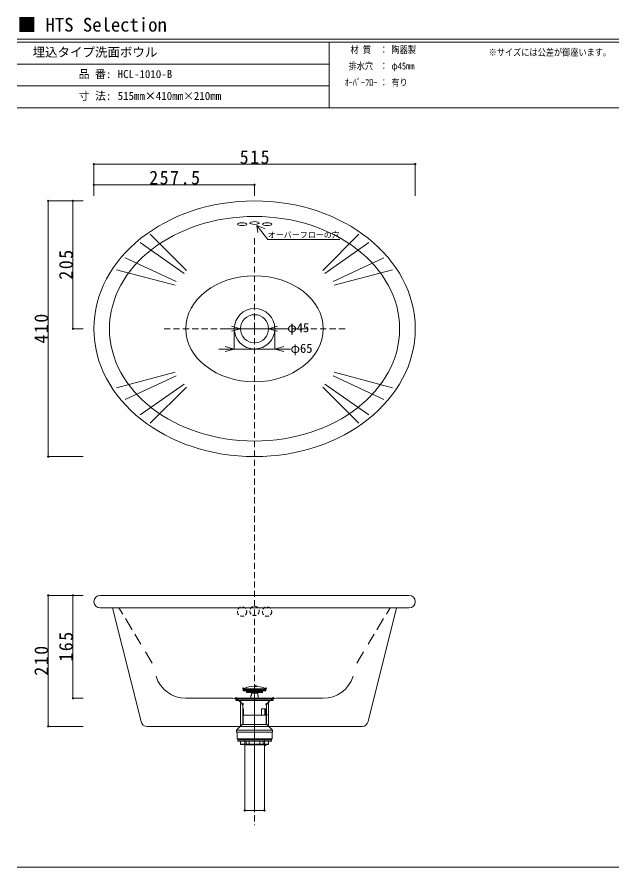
# Model space of a CAD drawing. Units: millimetres, scale not verified. Extents: x -1002 to 1002, y -687 to 676.
# Drawn here: x -1002 to -49, y -687 to 676 of the extents above; entities that cross this region are included whole.
import ezdxf
from ezdxf.enums import TextEntityAlignment as Align

# ---------------------------------------------------------------- set-up
doc = ezdxf.new("R2010")
doc.units = ezdxf.units.MM
doc.header["$LTSCALE"] = 5
doc.header["$PDMODE"] = 32
doc.header["$PDSIZE"] = 2
doc.linetypes.add('DASHED1', pattern=[1.8, 1.2, -0.6])
doc.linetypes.add('DASHED2', pattern=[3, 2, -1])
doc.layers.add('F-0', color=7, linetype='Continuous', lineweight=15)
doc.styles.add('ＭＳ ゴシック', font='')
doc.styles.get('ＭＳ ゴシック').set_extended_font_data('MS Gothic')

msp = doc.modelspace()

# ---------------------------------------------------------------- linework, layer by layer
at = {"layer": 'F-0'}
for p, q in [((1002.034, 640.036), (-1002.086, 640.036)), ((1002.034, 635.036), (-1002.086, 635.036)), ((-502.086, 635.036), (-502.086, 530.036)), ((-502.086, 600.036), (-1002.086, 600.036)), ((-502.086, 565.036), (-1002.086, 565.036)), ((1002.034, 530.036), (-1002.086, 530.036)), ((-878.923, 439.801), (-363.923, 439.801)), ((-878.923, 439.801), (-878.923, 389.127)), ((-363.923, 439.801), (-363.923, 389.127)), ((-878.923, 406.779), (-621.423, 406.779)), ((-878.923, 406.779), (-878.923, 389.127)), ((-621.423, 406.779), (-621.423, 389.127)), ((-951.962, 380.812), (-951.962, -29.188)), ((-951.962, 380.812), (-896.113, 380.812)), ((-912.358, 380.812), (-912.358, 175.812)), ((-912.358, 380.812), (-896.113, 380.812)), ((-617.731, 341.414), (-616.145, 330.312)), ((-617.731, 341.414), (-604.646, 335.863)), ((-730.64, 269.393), (-788.438, 327.192)), ((-512.206, 269.393), (-454.408, 327.192)), ((-734.091, 264.464), (-804.768, 313.952)), ((-508.755, 264.464), (-438.078, 313.952)), ((-747.17, 251.301), (-828.712, 289.324)), ((-495.676, 251.301), (-414.134, 289.324)), ((-748.748, 245.411), (-842.436, 270.515)), ((-494.098, 245.411), (-400.41, 270.515)), ((-643.923, 175.812), (-658.412, 179.694)), ((-598.923, 175.812), (-584.434, 179.694)), ((-912.358, 175.812), (-896.113, 175.812)), ((-643.923, 175.812), (-668.923, 175.812)), ((-643.923, 175.812), (-658.412, 171.93)), ((-653.923, 143.312), (-653.923, 175.812)), ((-643.923, 175.812), (-598.923, 175.812)), ((-598.923, 175.812), (-573.923, 175.812)), ((-598.923, 175.812), (-584.434, 171.93)), ((-588.923, 143.312), (-588.923, 175.812)), ((-653.923, 143.312), (-678.923, 143.312)), ((-653.923, 143.312), (-668.412, 147.194)), ((-653.923, 143.312), (-668.412, 139.43)), ((-653.923, 143.312), (-588.923, 143.312)), ((-588.923, 143.312), (-574.434, 147.194)), ((-588.923, 143.312), (-563.923, 143.312)), ((-588.923, 143.312), (-574.434, 139.43)), ((-748.748, 106.213), (-842.436, 81.11)), ((-747.17, 100.324), (-828.712, 62.3)), ((-495.676, 100.324), (-414.134, 62.3)), ((-494.098, 106.213), (-400.41, 81.11)), ((-734.091, 87.16), (-804.768, 37.672)), ((-730.64, 82.231), (-788.438, 24.432)), ((-512.206, 82.231), (-454.408, 24.432)), ((-508.755, 87.16), (-438.078, 37.672)), ((-951.962, -29.188), (-896.113, -29.188)), ((-951.962, -251.617), (-951.962, -461.617)), ((-951.962, -251.617), (-896.113, -251.617)), ((-912.358, -251.617), (-912.358, -416.617)), ((-912.358, -251.617), (-896.113, -251.617)), ((-868.923, -251.617), (-865.031, -251.617)), ((-865.031, -251.617), (-621.423, -251.617)), ((-377.886, -251.617), (-621.494, -251.617)), ((-373.923, -251.617), (-377.886, -251.617)), ((-878.923, -261.707), (-878.923, -261.617)), ((-868.923, -271.707), (-393.923, -271.707)), ((-803.317, -454.043), (-848.923, -271.707)), ((-832.661, -281.65), (-838.653, -271.707)), ((-439.529, -454.043), (-393.923, -271.707)), ((-410.223, -281.65), (-404.231, -271.707)), ((-373.923, -271.707), (-393.923, -271.707)), ((-363.923, -261.707), (-363.923, -261.617)), ((-817.429, -306.927), (-828.344, -288.814)), ((-425.455, -306.927), (-414.54, -288.814)), ((-803.568, -329.93), (-813.254, -313.857)), ((-439.316, -329.93), (-429.63, -313.857)), ((-785.232, -360.359), (-796.161, -342.222)), ((-457.652, -360.359), (-446.723, -342.222)), ((-639.423, -401.217), (-603.423, -401.217)), ((-639.423, -401.217), (-639.423, -402.217)), ((-639.423, -402.217), (-603.423, -402.217)), ((-639.423, -402.917), (-603.423, -402.917)), ((-639.423, -404.217), (-639.423, -402.917)), ((-639.423, -404.217), (-603.423, -404.217)), ((-639.223, -402.717), (-603.623, -402.717)), ((-638.923, -404.717), (-603.923, -404.717)), ((-634.423, -402.717), (-634.423, -402.217)), ((-634.423, -406.217), (-634.423, -404.717)), ((-634.423, -406.217), (-608.423, -406.217)), ((-634.423, -406.217), (-608.423, -406.217)), ((-634.423, -406.217), (-634.423, -407.217)), ((-634.423, -407.217), (-608.423, -407.217)), ((-626.423, -412.217), (-626.423, -407.222)), ((-616.423, -408.217), (-626.423, -408.217)), ((-621.423, -598.662), (-621.423, -396.225)), ((-616.423, -412.217), (-616.423, -407.222)), ((-608.423, -402.717), (-608.423, -402.217)), ((-608.423, -406.217), (-608.423, -404.717)), ((-608.423, -406.217), (-608.423, -407.217)), ((-603.423, -401.217), (-603.423, -402.217)), ((-603.423, -404.217), (-603.423, -402.917)), ((-912.358, -416.617), (-896.113, -416.617)), ((-731.461, -416.617), (-656.321, -416.617)), ((-651.786, -417.705), (-646.655, -420.316)), ((-651.423, -416.567), (-591.423, -416.567)), ((-651.423, -417.867), (-651.423, -416.567)), ((-651.423, -417.867), (-591.423, -417.867)), ((-649.941, -418.095), (-651.423, -417.867)), ((-649.941, -418.095), (-651.423, -417.867)), ((-651.423, -418.095), (-591.423, -418.095)), ((-651.423, -420.095), (-651.423, -418.095)), ((-651.423, -420.095), (-591.423, -420.095)), ((-640.423, -426.196), (-645.673, -420.095)), ((-627.323, -412.217), (-626.423, -412.217)), ((-627.323, -416.567), (-627.323, -412.217)), ((-616.423, -412.217), (-615.523, -412.217)), ((-615.523, -416.567), (-615.523, -412.217)), ((-602.423, -426.196), (-597.173, -420.095)), ((-591.035, -417.673), (-596.159, -420.235)), ((-592.905, -418.095), (-591.423, -417.867)), ((-592.905, -418.095), (-591.423, -417.867)), ((-591.423, -417.867), (-591.423, -416.567)), ((-591.423, -420.095), (-591.423, -418.095)), ((-511.423, -416.617), (-586.562, -416.617)), ((-643.923, -424.772), (-643.923, -461.707)), ((-640.423, -433.567), (-640.423, -426.196)), ((-640.423, -433.567), (-640.423, -426.196)), ((-640.423, -427.996), (-640.423, -444.363)), ((-639.122, -443.567), (-639.122, -433.567)), ((-610.55, -433.567), (-602.423, -433.567)), ((-610.55, -443.567), (-610.55, -433.567)), ((-605.121, -443.567), (-605.121, -433.567)), ((-603.724, -443.567), (-603.724, -433.567)), ((-602.423, -433.567), (-602.423, -426.196)), ((-602.423, -427.996), (-602.423, -444.363)), ((-598.923, -424.707), (-598.923, -461.707)), ((-602.423, -443.567), (-640.423, -443.567)), ((-640.423, -449.567), (-640.423, -443.567)), ((-640.423, -449.567), (-640.423, -443.567)), ((-640.423, -449.567), (-640.423, -458.835)), ((-639.923, -443.567), (-639.923, -449.567)), ((-639.923, -449.567), (-639.923, -458.835)), ((-602.923, -443.567), (-602.923, -449.567)), ((-602.923, -449.567), (-602.923, -458.835)), ((-602.423, -449.567), (-602.423, -443.567)), ((-602.423, -449.567), (-602.423, -458.835)), ((-951.962, -461.617), (-896.113, -461.617)), ((-449.23, -461.617), (-793.616, -461.617)), ((-650.114, -467.777), (-641.173, -458.835)), ((-641.173, -458.835), (-601.673, -458.835)), ((-592.732, -467.777), (-601.673, -458.835)), ((-592.673, -467.918), (-650.173, -467.918)), ((-650.173, -470.835), (-650.173, -467.918)), ((-650.173, -470.835), (-592.673, -470.835)), ((-592.732, -467.777), (-650.114, -467.777)), ((-649.423, -470.835), (-649.423, -481.835)), ((-593.423, -470.835), (-593.423, -481.835)), ((-592.673, -470.835), (-592.673, -467.918)), ((-593.423, -481.835), (-649.423, -481.835)), ((-648.423, -482.835), (-594.423, -482.835)), ((-648.423, -484.935), (-594.423, -484.935)), ((-647.923, -485.435), (-594.923, -485.435)), ((-647.673, -482.835), (-647.673, -481.835)), ((-643.923, -485.435), (-643.923, -490.335)), ((-643.923, -490.335), (-598.923, -490.335)), ((-643.743, -490.335), (-643.743, -485.435)), ((-637.173, -481.567), (-637.173, -596.367)), ((-635.043, -490.335), (-635.043, -485.435)), ((-630.123, -490.335), (-630.123, -485.435)), ((-612.723, -490.335), (-612.723, -485.435)), ((-607.803, -490.335), (-607.803, -485.435)), ((-605.673, -481.567), (-605.673, -596.367)), ((-599.103, -490.335), (-599.103, -485.435)), ((-598.923, -485.435), (-598.923, -490.335)), ((-595.173, -482.835), (-595.173, -481.835)), ((-599.423, -490.835), (-643.423, -490.835)), ((-637.173, -491.335), (-605.673, -491.335)), ((-636.923, -491.335), (-636.923, -490.835)), ((-605.923, -491.335), (-605.923, -490.835)), ((-637.173, -596.367), (-605.673, -596.367)), ((-636.973, -596.567), (-637.173, -596.367)), ((-636.973, -596.567), (-605.873, -596.567)), ((-605.873, -596.567), (-605.673, -596.367)), ((-1002.086, -687.064), (1002.034, -687.064))]:
    msp.add_line(p, q, dxfattribs=at)
at = {"layer": 'F-0', "linetype": 'DASHED2'}
for q in [(-621.423, 325.812), (-771.423, 175.812), (-471.423, 175.812), (-621.423, -619.865)]:
    msp.add_line((-621.423, 175.812), q, dxfattribs=at)
at = {"layer": 'F-0'}
for points in [[(-617.731, 341.414), (-600.284, 318.813), (-484.899, 318.813)], [(-648.423, -482.835), (-648.423, -484.935), (-648.423, -482.835)], [(-643.743, -490.335), (-643.743, -490.353), (-643.742, -490.371), (-643.74, -490.389), (-643.738, -490.407), (-643.735, -490.425), (-643.731, -490.443), (-643.727, -490.461), (-643.723, -490.479), (-643.717, -490.496), (-643.711, -490.513), (-643.704, -490.531), (-643.697, -490.547), (-643.689, -490.564), (-643.681, -490.58), (-643.672, -490.596), (-643.662, -490.612), (-643.652, -490.627), (-643.641, -490.642), (-643.63, -490.656), (-643.618, -490.67), (-643.606, -490.684), (-643.593, -490.697), (-643.58, -490.71), (-643.566, -490.722), (-643.552, -490.733), (-643.537, -490.744), (-643.522, -490.755), (-643.507, -490.765), (-643.491, -490.774), (-643.475, -490.783), (-643.459, -490.791), (-643.443, -490.798)], [(-635.043, -490.335), (-635.043, -490.35), (-635.043, -490.364), (-635.042, -490.379), (-635.041, -490.393), (-635.039, -490.407), (-635.037, -490.422), (-635.035, -490.436), (-635.033, -490.45), (-635.03, -490.464), (-635.027, -490.479), (-635.024, -490.493), (-635.02, -490.507), (-635.016, -490.521), (-635.011, -490.534), (-635.007, -490.548), (-635.002, -490.562), (-634.996, -490.575), (-634.99, -490.588), (-634.984, -490.602), (-634.978, -490.615), (-634.971, -490.627), (-634.964, -490.64), (-634.956, -490.652), (-634.949, -490.664), (-634.94, -490.676), (-634.932, -490.688), (-634.923, -490.699), (-634.913, -490.71), (-634.904, -490.721), (-634.894, -490.732), (-634.883, -490.742), (-634.873, -490.752), (-634.861, -490.761), (-634.85, -490.77), (-634.838, -490.778), (-634.826, -490.786), (-634.813, -490.794), (-634.801, -490.801), (-634.788, -490.807)], [(-630.123, -490.335), (-630.123, -490.345), (-630.123, -490.354), (-630.123, -490.363), (-630.123, -490.373), (-630.122, -490.382), (-630.122, -490.391), (-630.122, -490.401), (-630.122, -490.41), (-630.121, -490.419), (-630.121, -490.429), (-630.121, -490.438), (-630.12, -490.447), (-630.12, -490.457), (-630.119, -490.466), (-630.119, -490.475), (-630.118, -490.485), (-630.118, -490.494), (-630.117, -490.503), (-630.116, -490.513), (-630.116, -490.522), (-630.115, -490.531), (-630.114, -490.541), (-630.113, -490.55), (-630.112, -490.559), (-630.111, -490.568), (-630.11, -490.578), (-630.109, -490.587), (-630.108, -490.596), (-630.107, -490.605), (-630.106, -490.615), (-630.105, -490.624), (-630.103, -490.633), (-630.102, -490.642), (-630.1, -490.652), (-630.099, -490.661), (-630.097, -490.67), (-630.095, -490.679), (-630.093, -490.689), (-630.092, -490.698)], [(-612.723, -490.335), (-612.723, -490.345), (-612.723, -490.354), (-612.723, -490.363), (-612.723, -490.373), (-612.724, -490.382), (-612.724, -490.391), (-612.724, -490.401), (-612.724, -490.41), (-612.725, -490.419), (-612.725, -490.429), (-612.725, -490.438), (-612.726, -490.447), (-612.726, -490.457), (-612.727, -490.466), (-612.727, -490.475), (-612.728, -490.485), (-612.728, -490.494), (-612.729, -490.503), (-612.73, -490.513), (-612.73, -490.522), (-612.731, -490.531), (-612.732, -490.541), (-612.733, -490.55), (-612.734, -490.559), (-612.735, -490.568), (-612.736, -490.578), (-612.737, -490.587), (-612.738, -490.596), (-612.739, -490.605), (-612.74, -490.615), (-612.741, -490.624), (-612.743, -490.633), (-612.744, -490.642), (-612.746, -490.652), (-612.747, -490.661), (-612.749, -490.67), (-612.751, -490.679), (-612.753, -490.689), (-612.755, -490.698)], [(-607.803, -490.335), (-607.803, -490.35), (-607.804, -490.364), (-607.804, -490.379), (-607.806, -490.393), (-607.807, -490.407), (-607.809, -490.422), (-607.811, -490.436), (-607.813, -490.45), (-607.816, -490.464), (-607.819, -490.479), (-607.822, -490.493), (-607.826, -490.507), (-607.83, -490.521), (-607.835, -490.534), (-607.839, -490.548), (-607.844, -490.562), (-607.85, -490.575), (-607.856, -490.588), (-607.862, -490.602), (-607.868, -490.615), (-607.875, -490.627), (-607.882, -490.64), (-607.89, -490.652), (-607.898, -490.664), (-607.906, -490.676), (-607.914, -490.688), (-607.923, -490.699), (-607.933, -490.71), (-607.942, -490.721), (-607.952, -490.732), (-607.963, -490.742), (-607.974, -490.752), (-607.985, -490.761), (-607.996, -490.77), (-608.008, -490.778), (-608.02, -490.786), (-608.033, -490.794), (-608.045, -490.801), (-608.059, -490.807)], [(-599.103, -490.335), (-599.103, -490.353), (-599.104, -490.371), (-599.106, -490.389), (-599.108, -490.407), (-599.111, -490.425), (-599.115, -490.443), (-599.119, -490.461), (-599.124, -490.479), (-599.129, -490.496), (-599.135, -490.513), (-599.142, -490.531), (-599.149, -490.547), (-599.157, -490.564), (-599.165, -490.58), (-599.174, -490.596), (-599.184, -490.612), (-599.194, -490.627), (-599.205, -490.642), (-599.216, -490.656), (-599.228, -490.67), (-599.24, -490.684), (-599.253, -490.697), (-599.267, -490.71), (-599.28, -490.722), (-599.294, -490.733), (-599.309, -490.744), (-599.324, -490.755), (-599.339, -490.765), (-599.355, -490.774), (-599.371, -490.783), (-599.387, -490.791), (-599.403, -490.798)], [(-594.423, -482.835), (-594.423, -484.935), (-594.423, -482.835)], [(-643.418, -490.808), (-643.412, -490.81), (-643.405, -490.812), (-643.399, -490.814), (-643.392, -490.816), (-643.386, -490.818), (-643.379, -490.82), (-643.373, -490.821), (-643.366, -490.823), (-643.36, -490.824), (-643.353, -490.826), (-643.346, -490.827), (-643.34, -490.828), (-643.333, -490.829), (-643.326, -490.83), (-643.32, -490.831), (-643.313, -490.832), (-643.306, -490.833), (-643.3, -490.833), (-643.293, -490.834), (-643.286, -490.834), (-643.28, -490.835), (-643.273, -490.835), (-643.266, -490.835), (-643.259, -490.835)], [(-634.788, -490.807), (-634.774, -490.813), (-634.76, -490.818), (-634.747, -490.822), (-634.732, -490.826), (-634.718, -490.829), (-634.704, -490.832), (-634.69, -490.834), (-634.675, -490.835), (-634.661, -490.835)], [(-630.092, -490.698), (-630.089, -490.707), (-630.087, -490.716), (-630.085, -490.725), (-630.083, -490.734), (-630.08, -490.743), (-630.078, -490.752), (-630.075, -490.761), (-630.072, -490.769), (-630.069, -490.778), (-630.065, -490.787), (-630.061, -490.796), (-630.057, -490.805), (-630.051, -490.814), (-630.045, -490.822), (-630.038, -490.829), (-630.031, -490.834), (-630.022, -490.835)], [(-612.755, -490.698), (-612.757, -490.707), (-612.759, -490.716), (-612.761, -490.725), (-612.763, -490.734), (-612.766, -490.743), (-612.768, -490.752), (-612.771, -490.761), (-612.774, -490.769), (-612.777, -490.778), (-612.781, -490.787), (-612.785, -490.796), (-612.789, -490.805), (-612.795, -490.814), (-612.801, -490.822), (-612.808, -490.829), (-612.816, -490.834), (-612.824, -490.835)], [(-608.059, -490.807), (-608.072, -490.813), (-608.086, -490.818), (-608.1, -490.822), (-608.114, -490.826), (-608.128, -490.829), (-608.142, -490.832), (-608.157, -490.834), (-608.171, -490.835), (-608.185, -490.835)], [(-599.428, -490.808), (-599.435, -490.81), (-599.441, -490.812), (-599.447, -490.814), (-599.454, -490.816), (-599.46, -490.818), (-599.467, -490.82), (-599.473, -490.821), (-599.48, -490.823), (-599.486, -490.824), (-599.493, -490.826), (-599.5, -490.827), (-599.506, -490.828), (-599.513, -490.829), (-599.52, -490.83), (-599.526, -490.831), (-599.533, -490.832), (-599.54, -490.833), (-599.546, -490.833), (-599.553, -490.834), (-599.56, -490.834), (-599.567, -490.835), (-599.573, -490.835), (-599.58, -490.835), (-599.587, -490.835)]]:
    msp.add_lwpolyline(points, dxfattribs=at)
for radius in [32.5, 22.5]:
    msp.add_circle((-621.423, 175.812), radius, dxfattribs=at)
at = {"layer": 'F-0', "linetype": 'DASHED1'}
for centre in [(-641.423, -277.617), (-621.494, -276.617), (-601.423, -277.617)]:
    msp.add_circle(centre, 7.5, dxfattribs=at)
at = {"layer": 'F-0'}
for centre, radius, start, end in [((-868.923, -261.617), 10, 90, 180), ((-373.923, -261.617), 10, 0, 90), ((-868.923, -261.707), 10, 180, 270), ((-373.923, -261.707), 10, 270, 0), ((-731.461, -366.617), 50, 197.18712, 270), ((-511.423, -366.617), 50, 270, 342.81288), ((-621.423, -439.717), 42.5, 64.94238, 115.05762), ((-639.223, -402.917), 0.2, 90, 180), ((-638.923, -404.217), 0.5, 180, 270), ((-603.923, -404.217), 0.5, 270, 0), ((-603.623, -402.917), 0.2, 0, 90), ((-656.321, -426.617), 10, 63.02614, 90), ((-648.923, -424.772), 5, 0, 63.02614), ((-593.923, -424.707), 5, 116.56505, 180), ((-586.562, -426.617), 10, 90, 116.56505), ((-793.616, -451.617), 10, 194.0426, 270), ((-449.23, -451.617), 10, 270, 345.9574), ((-649.973, -467.918), 0.2, 135, 180), ((-592.873, -467.918), 0.2, 0, 45), ((-647.923, -484.935), 0.5, 180, 270), ((-643.423, -490.335), 0.5, 180, 270), ((-599.423, -490.335), 0.5, 270, 0), ((-594.923, -484.935), 0.5, 270, 0), ((-643.26, -490.365), 0.47, 247.09102, 250.33614), ((-599.586, -490.365), 0.47, 289.66386, 292.90898)]:
    msp.add_arc(centre, radius, start, end, dxfattribs=at)
for centre, major_axis, ratio in [((-621.423, 175.812), (257.5, 0), 0.7961), ((-621.423, 175.812), (232.5, 0), 0.7742), ((-641.423, 343.327), (7.5, 0), 0.3), ((-621.423, 345.327), (7.5, 0), 0.3), ((-601.423, 343.327), (7.5, 0), 0.3), ((-621.423, 175.812), (110, 0), 0.7727)]:
    msp.add_ellipse(centre, major_axis=major_axis, ratio=ratio, dxfattribs=at)
for p in [(-878.923, 439.801), (-363.923, 439.801), (-878.923, 406.779), (-621.423, 406.779), (-951.962, 380.812), (-912.358, 380.812), (-912.358, 175.812), (-951.962, -29.188), (-951.962, -251.617), (-912.358, -251.617), (-639.423, -401.06), (-619.566, -397.217), (-603.423, -401.06), (-912.358, -416.617), (-651.423, -416.567), (-591.423, -416.238), (-640.423, -426.196), (-602.423, -426.196), (-602.423, -443.363), (-951.962, -461.617), (-603.816, -491.335), (-637.173, -596.367), (-605.673, -596.367)]:
    msp.add_point(p, dxfattribs=at)

# ---------------------------------------------------------------- texts
at = {"layer": 'F-0', "style": 'ＭＳ ゴシック'}
for s, height, p in [('■ HTS Selection', 21.99, (-1001.367, 645.583)), ('埋込タイプ洗面ボウル', 14.66, (-977.086, 607.536)), ('品 番:', 12.83, (-903.336, 573.786)), ('HCL-1010-B', 12.83, (-840.774, 573.786)), ('寸 法:', 12.83, (-903.336, 538.786)), ('515mm×410mm×210mm', 12.83, (-840.774, 538.786)), ('φ45', 14.66, (-568.95, 165.903)), ('φ65', 14.66, (-563.72, 132.761))]:
    msp.add_text(s, height=height, dxfattribs=at).set_placement(p, align=Align.BOTTOM_LEFT)
at = {"layer": 'F-0', "style": 'ＭＳ ゴシック', "width": 0.85}
for s, p in [('材 質', (-467.711, 614.411)), ('：', (-420.836, 614.411)), ('陶器製', (-402.086, 614.411)), ('※サイズには公差が御座います。', (-246.359, 610.036)), ('排水穴', (-470.836, 588.161)), ('：', (-420.836, 588.161)), ('φ45mm', (-402.086, 588.161)), ('ｵｰﾊﾞｰﾌﾛｰ', (-477.086, 561.911)), ('：', (-420.836, 561.911)), ('有り', (-402.086, 561.911))]:
    msp.add_text(s, height=11, dxfattribs=at).set_placement(p, align=Align.BOTTOM_LEFT)
at = {"layer": 'F-0', "color": 4, "style": 'ＭＳ ゴシック'}
msp.add_text('オーバーフローの穴', height=9.164, dxfattribs=at).set_placement((-600.284, 318.813), align=Align.BOTTOM_LEFT)
at = {"layer": 'F-0', "color": 3, "char_height": 21.99, "attachment_point": 7, "style": 'ＭＳ ゴシック'}
for s, insert in [('\\T1.18;\\W0.95;515', (-645.173, 439.801)), ('\\T1.18;\\W0.95;257.5', (-790.173, 406.779))]:
    msp.add_mtext(s, dxfattribs=dict(at, insert=insert))
at = {"layer": 'F-0', "color": 3, "char_height": 21.99, "attachment_point": 7, "rotation": 90, "style": 'ＭＳ ゴシック'}
for s, insert in [('\\T1.18;\\W0.95;205', (-912.358, 254.562)), ('\\T1.18;\\W0.95;410', (-951.962, 152.062)), ('\\T1.18;\\W0.95;165', (-912.358, -357.867)), ('\\T1.18;\\W0.95;210', (-951.962, -380.367))]:
    msp.add_mtext(s, dxfattribs=dict(at, insert=insert))

doc.saveas('drawing.dxf')
